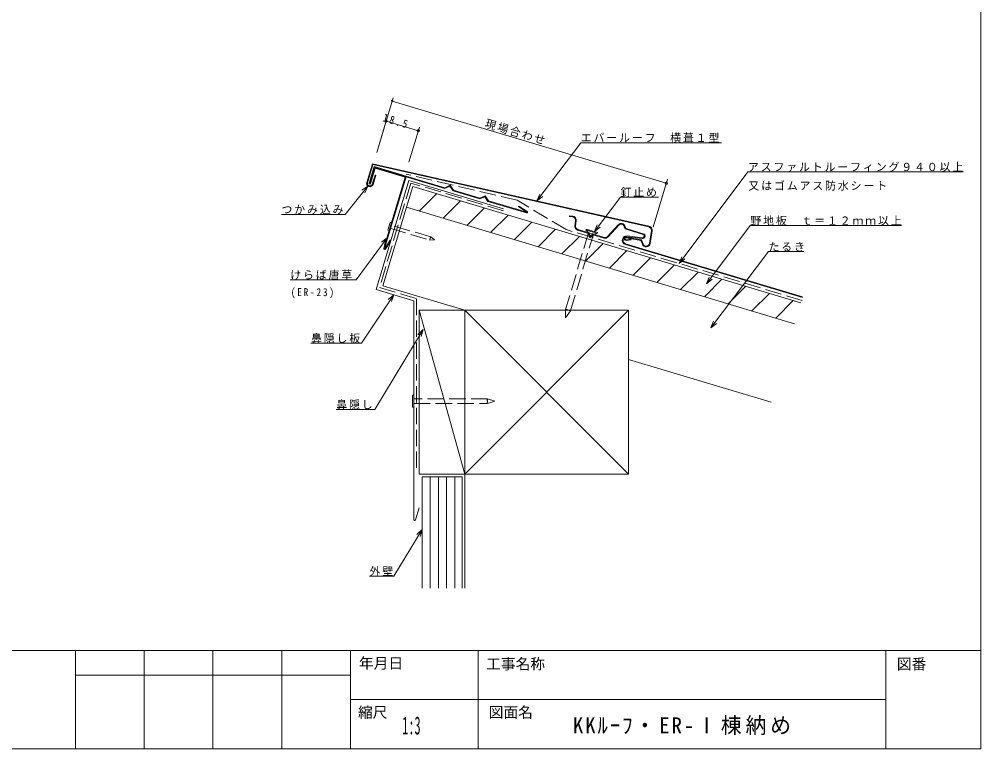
# Model space of a CAD drawing. Units: millimetres, scale not verified. Extents: x -567 to 1761, y -2125 to 401.
# Drawn here: x 1233 to 1761, y -1263 to -862 of the extents above; entities that cross this region are included whole.
import ezdxf
from ezdxf.enums import TextEntityAlignment as Align

# ---------------------------------------------------------------- set-up
doc = ezdxf.new("R2010")
doc.units = ezdxf.units.MM
doc.header["$LTSCALE"] = 3
doc.linetypes.add('DASHED3', pattern=[4, 3, -1])
doc.layers.add('0-0_0', color=7, linetype='Continuous', lineweight=18)
doc.styles.add('ＭＳ ゴシック', font='')
doc.styles.get('ＭＳ ゴシック').set_extended_font_data('MS Gothic')

msp = doc.modelspace()

# ---------------------------------------------------------------- linework, layer by layer
at = {"layer": '0-0_0'}
for p, q in [((1429.102, -935.137), (1438.088, -905.183)), ((1437.586, -906.853), (1588.232, -952.045)), ((1429.102, -935.137), (1434.848, -915.979)), ((1434.274, -917.895), (1451.994, -923.211)), ((1446.822, -940.453), (1452.568, -921.295)), ((1541.212, -929.801), (1618.51, -929.801)), ((1446.724, -950.523), (1498.77, -966.137)), ((1580.97, -976.249), (1588.898, -949.825)), ((1595.222, -996.117), (1633.066, -945.839)), ((1633.066, -945.839), (1751.524, -945.839)), ((1424.23, -953.557), (1411.754, -969.149)), ((1421.008, -955.927), (1424.23, -953.557)), ((1424.23, -953.557), (1422.624, -957.221)), ((1448.878, -953.779), (1445.43, -965.273)), ((1662.14, -1017.757), (1448.878, -953.779)), ((1452.502, -967.395), (1462.138, -957.757)), ((1517.156, -961.761), (1518.652, -958.051)), ((1548.802, -978.641), (1563.054, -959.705)), ((1563.054, -959.705), (1583.922, -959.705)), ((1658.692, -1029.251), (1445.43, -965.273)), ((1465.556, -971.311), (1475.194, -961.673)), ((1478.61, -975.227), (1488.248, -965.591)), ((1411.754, -969.149), (1376.784, -969.149)), ((1491.664, -979.143), (1501.302, -969.507)), ((1504.72, -983.059), (1514.356, -973.423)), ((1517.774, -986.977), (1527.41, -977.339)), ((1543.976, -977.715), (1544.12, -977.235)), ((1610.312, -1007.303), (1634.368, -975.345)), ((1634.368, -975.345), (1717.4, -975.345)), ((1530.828, -990.893), (1540.464, -981.255)), ((1543.976, -977.715), (1545.532, -979.225)), ((1550.298, -979.611), (1543.976, -977.715)), ((1548.166, -980.017), (1545.532, -979.225)), ((1550.298, -979.611), (1548.166, -980.017)), ((1543.882, -994.809), (1553.518, -985.171)), ((1556.936, -998.725), (1566.574, -989.087)), ((1569.99, -1002.641), (1579.628, -993.005)), ((1612.712, -1031.537), (1644.346, -989.511)), ((1644.346, -989.511), (1663.828, -989.511)), ((1583.044, -1006.557), (1592.682, -996.921)), ((1596.098, -1010.473), (1605.736, -1000.837)), ((1609.154, -1014.391), (1618.79, -1004.753)), ((1622.208, -1018.307), (1631.844, -1008.669)), ((1438.47, -1013.299), (1420.806, -1040.013)), ((1435.476, -1015.951), (1438.47, -1013.299)), ((1438.47, -1013.299), (1437.202, -1017.093)), ((1635.262, -1022.223), (1644.898, -1012.585)), ((1449.5, -1136.969), (1449.5, -1016.607)), ((1648.316, -1026.139), (1657.954, -1016.501)), ((1452.5, -1021.875), (1452.5, -1111.875)), ((1454.586, -1032.337), (1428.05, -1076.419)), ((1451.706, -1035.113), (1454.586, -1032.337)), ((1454.586, -1032.337), (1453.48, -1036.181)), ((1420.806, -1040.013), (1392.984, -1040.013)), ((1449.5, -1068.551), (1448.7, -1068.551)), ((1448.7, -1068.551), (1448.7, -1075.151)), ((1449.5, -1075.151), (1449.5, -1068.551)), ((1428.05, -1076.419), (1406.872, -1076.419)), ((1448.7, -1075.151), (1449.5, -1075.151)), ((1452.5, -1111.875), (1477.5, -1111.875)), ((1450.48, -1137.113), (1452.5, -1130.375)), ((1454, -1142.323), (1438.528, -1168.025)), ((1438.528, -1168.025), (1425.178, -1168.025)), ((627, -1208.85), (1761, -1208.85)), ((1263.525, -1208.85), (1263.525, -1262.85)), ((1301.325, -1208.85), (1301.325, -1262.85)), ((1339.125, -1208.85), (1339.125, -1262.85)), ((1376.925, -1208.85), (1376.925, -1262.85)), ((1414.725, -1208.85), (1414.725, -1262.85)), ((1484.925, -1208.85), (1484.925, -1262.85)), ((1708.857, -1208.85), (1708.857, -1262.85)), ((1414.725, -1222.35), (1263.525, -1222.35)), ((1708.857, -1235.85), (1414.725, -1235.85))]:
    msp.add_line(p, q, dxfattribs=at)
at = {"layer": '0-0_0', "color": 3}
for p, q in [((1423.63, -951.633), (1426.73, -941.301)), ((1427.006, -941.773), (1424.014, -951.749)), ((1426.73, -941.301), (1578.706, -975.687)), ((1427.006, -941.773), (1578.618, -976.077)), ((1428.574, -947.687), (1427.078, -952.669)), ((1535.054, -969.929), (1535.008, -970.325)), ((1536.804, -970.537), (1535.008, -970.325)), ((1536.85, -970.139), (1535.054, -969.929)), ((1537.97, -975.423), (1538.374, -972.577)), ((1538.772, -972.633), (1538.368, -975.479)), ((1555.912, -981.277), (1561.784, -974.855)), ((1556.208, -981.547), (1562.078, -975.125)), ((1566.782, -977.145), (1575.59, -979.787)), ((1545.556, -979.651), (1539.518, -977.839)), ((1545.892, -979.333), (1539.632, -977.455)), ((1546.122, -982.047), (1545.556, -979.651)), ((1547.914, -980.357), (1546.122, -982.047)), ((1554.066, -981.787), (1547.808, -979.909)), ((1553.952, -982.169), (1547.914, -980.357)), ((1574.55, -983.137), (1566.156, -981.641)), ((1575.048, -982.403), (1566.53, -981.403)), ((1566.668, -977.527), (1575.474, -980.169)), ((1566.804, -981.033), (1575.094, -982.007)), ((1580, -978.105), (1578.926, -985.123)), ((1580.396, -978.165), (1579.322, -985.183)), ((1565.716, -985.699), (1663.002, -1014.885)), ((1565.83, -985.315), (1663.116, -1014.501)), ((1566.058, -983.023), (1568.824, -982.787)), ((1566.092, -983.423), (1568.858, -983.185)), ((1568.858, -983.185), (1568.824, -982.787)), ((1575.44, -985.423), (1574.55, -983.137)), ((1454, -1174.647), (1454, -1113.375)), ((1454, -1113.375), (1476, -1113.375)), ((1458.5, -1174.647), (1458.5, -1113.375)), ((1463, -1174.647), (1463, -1113.375)), ((1467.5, -1174.647), (1467.5, -1113.375)), ((1472, -1174.647), (1472, -1113.375)), ((1476, -1113.375), (1476, -1174.647))]:
    msp.add_line(p, q, dxfattribs=at)
at = {"layer": '0-0_0', "color": 4}
for p, q in [((1427.998, -943.339), (1425.354, -952.151)), ((1428.266, -943.837), (1425.738, -952.267)), ((1466.546, -954.903), (1427.998, -943.339)), ((1444.74, -948.779), (1428.266, -943.837)), ((1444.74, -948.779), (1433.034, -987.801)), ((1445.24, -948.511), (1433.418, -987.917)), ((1466.522, -954.479), (1469.52, -953.185)), ((1466.546, -954.903), (1469.37, -953.685)), ((1469.37, -953.685), (1471.056, -956.257)), ((1469.52, -953.185), (1471.31, -955.915)), ((1485.678, -960.225), (1471.31, -955.915)), ((1485.704, -960.651), (1471.056, -956.257)), ((1485.678, -960.225), (1488.676, -958.933)), ((1485.704, -960.651), (1488.526, -959.433)), ((1488.526, -959.433), (1490.214, -962.003)), ((1488.676, -958.933), (1490.468, -961.663)), ((1511.462, -968.379), (1490.214, -962.003)), ((1511.578, -967.995), (1490.468, -961.663)), ((1506.954, -964.911), (1507.168, -964.573)), ((1506.954, -964.911), (1511.628, -967.887)), ((1507.168, -964.573), (1511.842, -967.549)), ((1436.502, -983.291), (1433.526, -987.965)), ((1436.84, -983.507), (1433.864, -988.181)), ((1436.502, -983.291), (1436.84, -983.507))]:
    msp.add_line(p, q, dxfattribs=at)
at = {"layer": '0-0_0', "color": 2}
for p, q in [((1432.5, -1008.375), (1445.43, -965.273)), ((1432.5, -1008.375), (1477.5, -1021.875)), ((1567.5, -1021.875), (1477.5, -1111.875)), ((1567.5, -1021.875), (1477.5, -1021.875)), ((1567.5, -1048.875), (1645.76, -1072.353)), ((1477.5, -1111.875), (1477.5, -1174.647)), ((1477.5, -1111.875), (1567.5, -1111.875))]:
    msp.add_line(p, q, dxfattribs=at)
at = {"layer": '0-0_0'}
for points in [[(627, -460.95), (1761, -460.95), (1761, -1262.85), (627, -1262.85)], [(1435.216, -977.745), (1435.982, -977.975), (1437.246, -973.761), (1436.48, -973.531)], [(1452.5, -1021.875), (1477.5, -1111.875), (1477.5, -1021.875)]]:
    msp.add_lwpolyline(points, close=True, dxfattribs=at)
for points in [[(1520.306, -959.295), (1517.156, -961.761), (1541.212, -929.801)], [(1446.724, -950.523), (1428.764, -1010.387), (1449.5, -1016.607)], [(1544.12, -977.235), (1550.442, -979.133), (1550.298, -979.611)], [(1551.952, -976.177), (1548.802, -978.641), (1550.298, -974.931)], [(1434.776, -981.999), (1417.794, -1005.137), (1381.604, -1005.137)], [(1431.654, -984.501), (1434.776, -981.999), (1433.324, -985.727)], [(1598.372, -993.651), (1595.222, -996.117), (1596.718, -992.407)], [(1613.462, -1004.839), (1610.312, -1007.303), (1611.808, -1003.593)], [(1615.864, -1029.073), (1612.712, -1031.537), (1614.21, -1027.827)], [(1451.12, -1145.099), (1454, -1142.323), (1452.894, -1146.167)]]:
    msp.add_lwpolyline(points, dxfattribs=at)
at = {"layer": '0-0_0', "color": 4}
msp.add_lwpolyline([(1466.522, -954.479), (1427.73, -942.841), (1424.972, -952.037)], dxfattribs=at)
at = {"layer": '0-0_0', "color": 3}
for points in [[(1426.696, -952.553), (1428.19, -947.573), (1428.574, -947.687)], [(1547.808, -979.909), (1546.352, -981.279), (1545.892, -979.333)], [(1575.068, -985.569), (1574.258, -983.491), (1566.086, -982.035)]]:
    msp.add_lwpolyline(points, dxfattribs=at)
at = {"layer": '0-0_0', "linetype": 'DASHED3'}
for points in [[(1662.886, -1016.415), (1533.25, -977.525), (1506.196, -961.355), (1445.26, -946.979)], [(1498.768, -967.181), (1447.872, -951.911), (1430.632, -1009.381), (1451, -1015.491), (1451, -1108.875)], [(1436.356, -976.729), (1458.29, -983.309), (1460.944, -983.167), (1458.808, -981.585), (1436.874, -975.005)], [(1545.532, -979.225), (1532.89, -1021.371), (1532.914, -1026.075), (1535.524, -1022.161), (1548.166, -980.017)], [(1449.5, -1073.101), (1490, -1073.101), (1494, -1071.851), (1490, -1070.601), (1449.5, -1070.601)]]:
    msp.add_lwpolyline(points, dxfattribs=at)
at = {"layer": '0-0_0', "color": 2}
msp.add_lwpolyline([(1477.5, -1021.875), (1567.5, -1111.875), (1567.5, -1021.875)], dxfattribs=at)
at = {"layer": '0-0_0'}
for centre, radius in [((1437.578, -906.835), 0.334), ((1434.274, -917.895), 0.666), ((1451.994, -923.211), 0.666), ((1588.232, -952.045), 0.666)]:
    msp.add_circle(centre, radius, dxfattribs=at)
at = {"layer": '0-0_0', "color": 3}
for centre, radius, start, end in [((1425.354, -952.151), 1.8, 163.30075, 343.30075), ((1425.354, -952.151), 1.4, 163.30075, 343.30075), ((1536.592, -972.323), 1.8, 351.91638, 83.30075), ((1536.592, -972.323), 2.2, 351.91638, 83.30075), ((1540.15, -975.731), 2.2, 171.9164, 253.30075), ((1540.15, -975.731), 1.8, 171.9164, 253.30075), ((1563.408, -976.341), 2.2, 13.30075, 137.56044), ((1563.408, -976.341), 1.8, 13.30075, 137.56044), ((1567.3, -975.421), 2.2, 193.30075, 253.30075), ((1567.3, -975.421), 1.8, 193.30075, 253.30075), ((1578.222, -977.833), 1.8, 351.29706, 77.25128), ((1578.222, -977.833), 2.2, 351.29706, 77.25128), ((1554.584, -980.063), 2.2, 253.30075, 317.56042), ((1554.584, -980.063), 1.8, 253.30075, 317.56042), ((1566.406, -983.399), 2.4, 80.43777, 253.30075), ((1566.406, -983.399), 2, 86.43704, 253.30075), ((1565.998, -982.527), 0.9, 75.89073, 275.97681), ((1565.998, -982.527), 0.5, 75.89073, 276.3479), ((1575.204, -981.071), 1.342, 263.30075, 73.30075), ((1575.204, -981.071), 0.942, 263.30075, 73.30075), ((1577.148, -984.851), 2.2, 198.58664, 351.29706), ((1577.148, -984.851), 1.8, 198.58664, 351.29706)]:
    msp.add_arc(centre, radius, start, end, dxfattribs=at)
at = {"layer": '0-0_0', "color": 4}
for centre, radius, start, end in [((1425.354, -952.151), 0.4, 163.30075, 343.30075), ((1511.596, -967.937), 0.46, 253.30075, 57.56076), ((1511.596, -967.937), 0.06, 253.30075, 57.52222), ((1433.476, -987.933), 0.46, 163.30075, 327.56076), ((1433.476, -987.933), 0.06, 163.30075, 327.52222)]:
    msp.add_arc(centre, radius, start, end, dxfattribs=at)
at = {"layer": '0-0_0', "linetype": 'DASHED3'}
for centre, radius, start, end in [((1459.274, -983.135), 1, 136.55707, 190.04443), ((1459.534, -982.273), 1, 136.55707, 190.04443), ((1532.902, -1023.723), 2.352, 56.30992, 90.29156), ((1534.218, -1024.117), 2.352, 56.30992, 90.29156), ((1491.364, -1071.225), 1.5, 155.37567, 204.62431), ((1491.364, -1072.475), 1.5, 155.37567, 204.62431)]:
    msp.add_arc(centre, radius, start, end, dxfattribs=at)
at = {"layer": '0-0_0'}
msp.add_arc((1450, -1136.969), 0.5, 180, 343.30075, dxfattribs=at)

# ---------------------------------------------------------------- texts
at = {"layer": '0-0_0', "style": 'ＭＳ ゴシック'}
for s, p in [('年月日', (1419.35, -1220.55)), ('工事名称', (1489.2, -1220.95)), ('図番', (1714.9, -1221)), ('縮尺', (1418.8, -1247.55)), ('図面名', (1490.65, -1247.55))]:
    msp.add_text(s, height=5.938, dxfattribs=at).set_placement(p, align=Align.BOTTOM_LEFT)
at = {"layer": '0-0_0', "style": 'ＭＳ ゴシック', "width": 0.5}
msp.add_text('1:3', height=9.897, dxfattribs=at).set_placement((1443.15, -1257.95), align=Align.BOTTOM_LEFT)
at = {"layer": '0-0_0', "char_height": 4.399, "attachment_point": 7, "style": 'ＭＳ ゴシック'}
for s, insert, rotation in [('\\T1.38;\\W0.9;18.5', (1432.075, -917.913), 343.299), ('\\T1.17;現場合わせ', (1488.084, -921.572), 343.3)]:
    msp.add_mtext(s, dxfattribs=dict(at, insert=insert, rotation=rotation))
at = {"layer": '0-0_0', "attachment_point": 7, "style": 'ＭＳ ゴシック'}
for s, insert, char_height in [('\\T1.17;エバールーフ\u3000横葺１型', (1541.212, -929.801), 4.399), ('\\T1.17;アスファルトルーフィング９４０以上', (1633.066, -945.839), 4.399), ('\\T1.17;又はゴムアス防水シート', (1633.339, -956.139), 4.399), ('\\T1.17;釘止め', (1563.054, -959.705), 4.399), ('\\T1.17;つかみ込み', (1376.784, -969.149), 4.399), ('\\T1.17;野地板\u3000ｔ＝１２ｍｍ以上', (1634.368, -975.345), 4.399), ('\\T1.17;たるき', (1644.346, -989.511), 4.399), ('\\T1.17;けらば唐草', (1381.604, -1005.137), 4.399), ('\\T1.39;\\W0.85;(ER-23)', (1381.902, -1015.272), 4.399), ('\\T1.17;鼻隠し板', (1392.984, -1040.013), 4.399), ('\\T1.17;鼻隠し', (1406.872, -1076.419), 4.399), ('\\T1.17;外壁', (1425.178, -1168.025), 4.399), ('\\T1.19;\\W0.95;KKﾙｰﾌ・ER-Ⅰ棟納め', (1536.891, -1255.35), 8.798)]:
    msp.add_mtext(s, dxfattribs=dict(at, insert=insert, char_height=char_height))

doc.saveas('drawing.dxf')
